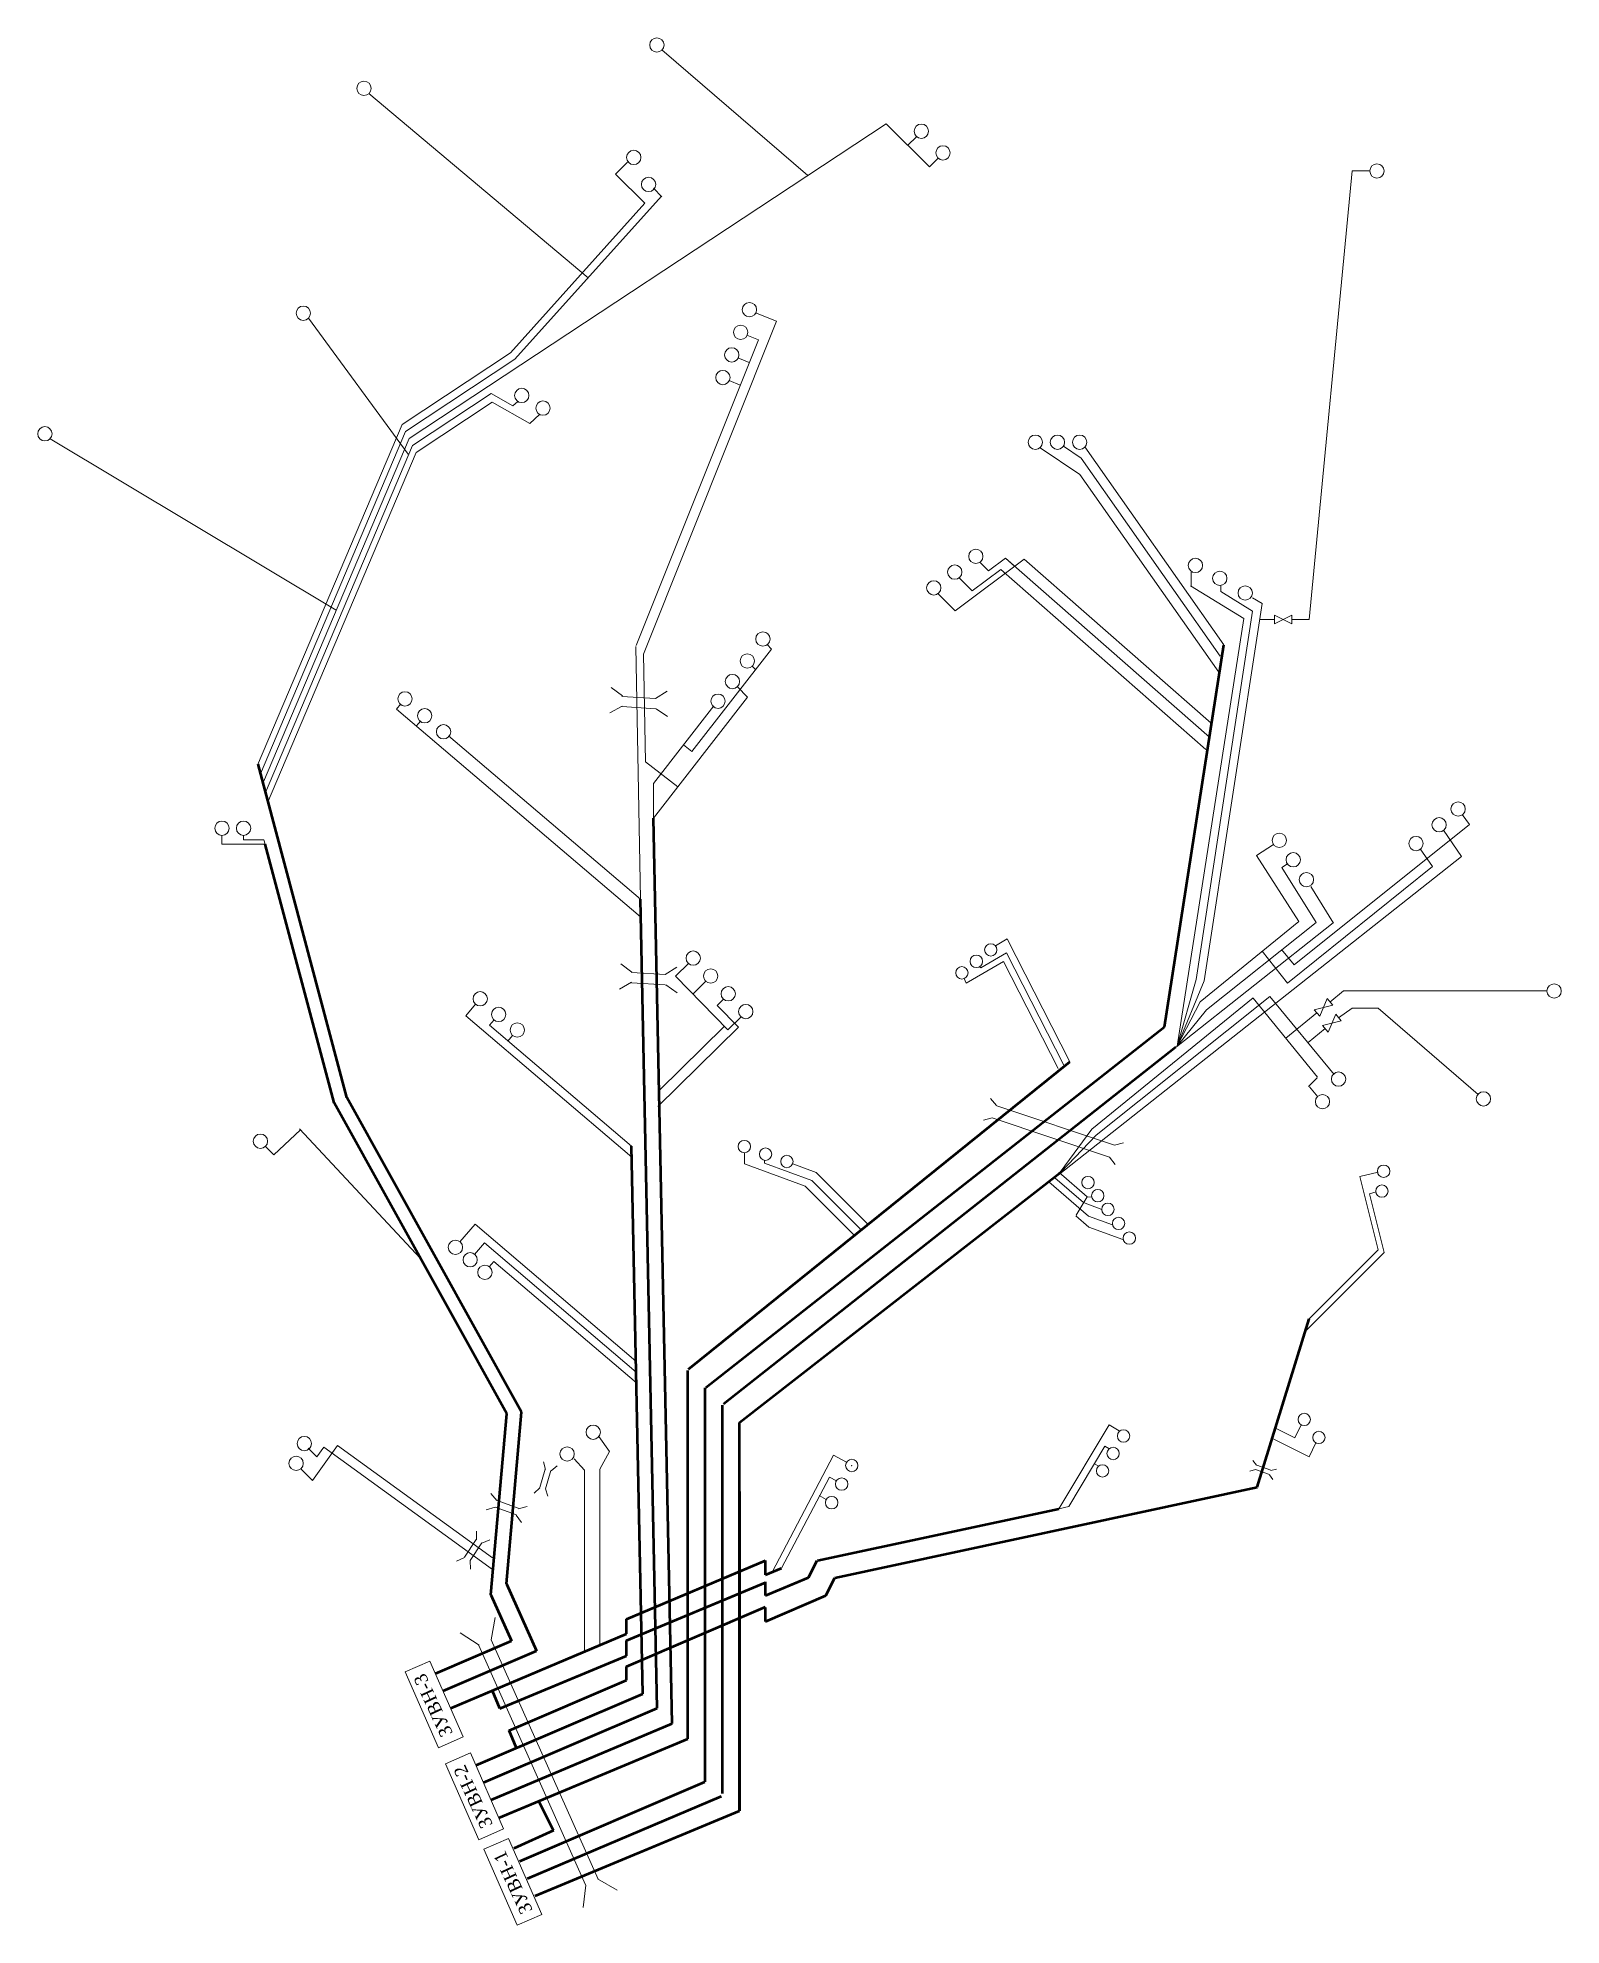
# Paper-space layout 'Layout1' of a CAD drawing. Header units: millimetres. Extents: x 14 to 190, y 30 to 248.
import ezdxf

# ---------------------------------------------------------------- set-up
doc = ezdxf.new("R2010")
doc.units = ezdxf.units.MM

# ---------------------------------------------------------------- blocks, each defined once
blk = doc.blocks.new('A$C6D4A3E53')
at = {"lineweight": 20}
for p, q in [((1, 2), (0, 0)), ((0, 2), (1, 2)), ((1, 0), (0, 2)), ((0, 0), (1, 0))]:
    blk.add_line(p, q, dxfattribs=at)

psp = doc.layouts.get("Layout1")

# ---------------------------------------------------------------- linework, layer by layer
at = {"lineweight": 20}
for p, q in [((103.05, 232.54), (86.13, 247.07)), ((77.57, 220.68), (52.17, 242.03)), ((56.82, 202.07), (112.13, 238.52)), ((112.13, 238.52), (117.13, 233.52)), ((114.63, 236.02), (115.63, 237.02)), ((80.75, 232.69), (82.13, 234.07)), ((117.13, 233.52), (118.13, 234.52)), ((84.14, 229.3), (80.75, 232.69)), ((161.13, 181.07), (166.13, 233.07)), ((166.13, 233.07), (168.13, 233.07)), ((69.08, 211.23), (86.06, 230.14)), ((86.13, 230.07), (85.13, 231.07)), ((68.59, 211.98), (84.14, 229.3)), ((96.99, 216.63), (99.42, 215.66)), ((56.7, 200.25), (45.17, 216.01)), ((83.99, 177.08), (99.42, 215.66)), ((83.13, 178.07), (97.3, 213.48)), ((95.97, 214.01), (97.3, 213.48)), ((56.01, 203.69), (68.59, 211.98)), ((56.42, 202.88), (69.08, 211.23)), ((94.93, 211.39), (96.24, 210.87)), ((93.9, 208.77), (95.21, 208.25)), ((57.23, 201.26), (66.32, 207.25)), ((57.64, 200.45), (66.45, 206.26)), ((66.32, 207.25), (68.84, 205.83)), ((66.45, 206.26), (70.81, 203.81)), ((69.41, 206.35), (68.84, 205.83)), ((39.26, 164.19), (56.01, 203.69)), ((71.93, 204.83), (70.81, 203.81)), ((48.38, 182.17), (15.21, 202.02)), ((39.6, 163.22), (56.42, 202.88)), ((39.94, 162.26), (56.82, 202.07)), ((40.18, 161.05), (57.23, 201.26)), ((40.42, 159.84), (57.64, 200.45)), ((134.56, 197.89), (129.95, 200.99)), ((134.72, 199.77), (132.66, 201.15)), ((150.84, 176.85), (134.72, 199.77)), ((151.25, 178.14), (135.13, 201.07)), ((150.68, 174.97), (134.56, 197.89)), ((128.13, 188.07), (120.13, 182.07)), ((125.95, 188.18), (123.99, 186.71)), ((149.59, 167.45), (125.95, 188.18)), ((127.03, 187.24), (125.95, 188.18)), ((149.79, 169.06), (128.13, 188.07)), ((122.08, 184.4), (120.57, 185.91)), ((125.39, 186.88), (122.08, 184.4)), ((123.99, 186.71), (122.99, 187.71)), ((149.15, 166.04), (125.39, 186.88)), ((147.48, 184.93), (147.48, 186.57)), ((120.13, 182.07), (118.13, 184.07)), ((147.41, 184.97), (153.56, 181.22)), ((150.89, 184.31), (150.89, 184.99)), ((150.89, 184.31), (154.59, 182.04)), ((148.03, 139.38), (154.59, 182.04)), ((148.96, 139.24), (155.68, 182.92)), ((154.56, 183.6), (155.68, 182.92)), ((157.13, 180.57), (157.13, 181.57)), ((157.13, 181.57), (159.13, 180.57)), ((159.13, 181.57), (157.13, 180.57)), ((159.13, 180.57), (159.13, 181.57)), ((145.83, 131.67), (153.56, 181.22)), ((155.4, 181.07), (157.13, 181.07)), ((159.13, 181.07), (161.13, 181.07)), ((83.63, 148.67), (83.12, 177.96)), ((89.6, 165.81), (98.82, 177.66)), ((98.82, 177.66), (98.31, 178.17)), ((84.21, 164.61), (83.99, 177.08)), ((96.93, 175.35), (96.54, 175.73)), ((81.54, 172.24), (80.26, 173.2)), ((85.4, 171.94), (86.75, 172.8)), ((94.88, 173.3), (96.04, 172.09)), ((55.88, 171.3), (55.35, 170.68)), ((83.66, 146.63), (55.38, 170.71)), ((81.5, 171.05), (80.1, 170.27)), ((81.48, 172.17), (85.4, 171.94)), ((81.49, 170.99), (85.41, 170.75)), ((85.13, 158.07), (96.04, 172.09)), ((85.13, 162.07), (92.13, 171.07)), ((85.46, 170.75), (86.78, 169.86)), ((58.17, 169.35), (57.64, 168.73)), ((83.63, 148.67), (61.4, 167.59)), ((88.63, 166.57), (89.6, 165.81)), ((84.21, 164.61), (87.96, 161.7)), ((85.13, 158.07), (85.13, 162.07)), ((179.72, 157.32), (178.89, 158.5)), ((35.13, 155.07), (35.13, 156.07)), ((37.63, 155.57), (37.63, 156.07)), ((37.63, 155.57), (40, 155.57)), ((40, 155.57), (40.13, 155.07)), ((159.4, 141.06), (179.72, 157.32)), ((178.82, 153.64), (176.7, 156.67)), ((40.13, 155.07), (35.13, 155.07)), ((132.07, 116.69), (178.82, 153.64)), ((157.03, 155.03), (155.03, 153.75)), ((159.96, 146.08), (155.03, 153.75)), ((175.44, 152.47), (174.02, 154.5)), ((158.62, 152.77), (157.97, 152.36)), ((161.96, 146), (157.97, 152.36)), ((158.64, 138.96), (175.44, 152.47)), ((163.97, 145.89), (161.33, 150.17)), ((145.77, 131.57), (163.94, 145.93)), ((148.53, 136.8), (159.96, 146.08)), ((149.26, 135.87), (161.96, 146)), ((126.06, 142.46), (123.08, 140.72)), ((126.13, 144.07), (124.77, 143.27)), ((132.72, 129.45), (126.06, 142.46)), ((133.4, 129.85), (126.13, 144.07)), ((155.68, 142.66), (158.64, 138.96)), ((157.92, 142.87), (159.4, 141.06)), ((82.64, 140.23), (81.36, 141.2)), ((82.58, 140.17), (86.5, 139.94)), ((86.5, 139.94), (87.85, 140.79)), ((89.23, 141.27), (87.68, 139.75)), ((125.7, 141.45), (121.4, 138.94)), ((123.08, 140.72), (122.93, 140.92)), ((132.04, 129.05), (125.7, 141.45)), ((82.6, 139.05), (81.2, 138.27)), ((82.59, 138.99), (86.51, 138.75)), ((86.56, 138.75), (87.88, 137.85)), ((87.68, 139.75), (93.78, 133.56)), ((91.26, 139.21), (89.72, 137.68)), ((121.4, 138.94), (121.17, 139.49)), ((148.03, 139.38), (145.83, 131.67)), ((148.96, 139.24), (145.83, 131.67)), ((165.13, 138.07), (163.54, 136.77)), ((188.72, 138.07), (165.13, 138.07)), ((64.52, 136.51), (63.39, 135.18)), ((93.3, 137.15), (92.52, 136.38)), ((93.3, 137.15), (92.52, 136.38)), ((92.52, 136.38), (95, 133.87)), ((135.94, 122.04), (154.66, 137.24)), ((136.45, 121.33), (156.6, 137.4)), ((145.83, 131.67), (148.53, 136.8)), ((145.83, 131.67), (149.26, 135.87)), ((154.64, 137.22), (162.13, 128.07)), ((156.6, 137.4), (164.05, 128.38)), ((166.13, 136.07), (164.53, 134.95)), ((166.13, 136.07), (169.13, 136.07)), ((180.72, 126.07), (169.13, 136.07)), ((82.62, 118.81), (63.39, 135.18)), ((66.13, 134.07), (66.67, 134.7)), ((82.58, 120.07), (66.13, 134.07)), ((82.58, 120.07), (66.13, 134.07)), ((85.67, 124.68), (95, 133.87)), ((85.79, 126.52), (93.37, 133.98)), ((95.33, 135.08), (93.78, 133.56)), ((162.02, 135.52), (158.43, 132.59)), ((163.01, 133.7), (161.01, 132.06)), ((68.28, 132.25), (68.82, 132.89)), ((162.07, 127.99), (161.07, 126.99)), ((161.17, 126.93), (162.16, 125.79)), ((124.91, 124.77), (124.22, 125.59)), ((138.57, 120.19), (124.94, 124.76)), ((124.41, 123.37), (123.38, 123.07)), ((138.01, 118.81), (124.41, 123.37)), ((41.13, 119.07), (44.23, 121.96)), ((58.13, 107.07), (44.13, 122.07)), ((132.29, 117.07), (135.94, 122.04)), ((136.45, 121.33), (132.38, 117.04)), ((138.57, 120.19), (139.61, 120.44)), ((41.13, 119.07), (40.13, 120.07)), ((95.68, 119.3), (95.68, 118.02)), ((98, 118.43), (98, 118.11)), ((103.5, 116.09), (98, 118.11)), ((138.01, 118.81), (138.65, 117.95)), ((102.72, 115.44), (95.68, 118.02)), ((104.02, 117.01), (101.28, 118.01)), ((109.24, 110.35), (103.5, 116.09)), ((110.02, 111.01), (104.02, 117.01)), ((130.99, 115.93), (135.55, 111.97)), ((131.68, 116.39), (134.98, 113.53)), ((132.13, 117.07), (135.43, 114.21)), ((169.13, 117.07), (167.01, 116.54)), ((169.13, 108.07), (167.01, 116.54)), ((108.46, 109.7), (102.72, 115.44)), ((135.43, 114.21), (134.13, 112.07)), ((135.43, 114.21), (135.96, 114.16)), ((168.93, 114.76), (168.15, 114.56)), ((169.85, 107.76), (168.15, 114.56)), ((134.11, 111.99), (135.61, 110.69)), ((134.98, 113.53), (137.1, 112.75)), ((135.55, 111.97), (138.34, 110.95)), ((62.71, 108.98), (64.46, 111.02)), ((83.1, 95.16), (64.46, 111.02)), ((135.61, 110.69), (139.53, 109.26)), ((64.41, 107.53), (65.56, 108.87)), ((83.14, 93.9), (65.55, 108.87)), ((160.68, 98.6), (169.85, 107.76)), ((161.13, 100.07), (169.13, 108.07)), ((161.13, 100.07), (169.13, 108.07)), ((66.12, 106.07), (66.66, 106.7)), ((83.16, 92.65), (66.66, 106.7)), ((132.13, 78.07), (137.95, 87.77)), ((139.13, 87.07), (137.95, 87.77)), ((159.49, 86.26), (160.22, 87.79)), ((45.61, 81.35), (48.53, 85.38)), ((66.49, 72.37), (48.53, 85.38)), ((80.04, 84.68), (78.81, 86.42)), ((133.28, 78.31), (137.47, 85.31)), ((137.92, 85.04), (137.47, 85.31)), ((156.83, 86.25), (161.13, 84.07)), ((157.17, 87.44), (159.49, 86.26)), ((161.13, 84.07), (161.9, 85.69)), ((46.13, 84.07), (45.13, 85.07)), ((46.13, 84.07), (46.95, 85.2)), ((66.49, 71.04), (46.95, 85.2)), ((72.63, 82.62), (72.38, 83.49)), ((77.14, 82.55), (75.96, 83.85)), ((78.91, 82.64), (80.04, 84.68)), ((106.02, 84.27), (98.91, 70.73)), ((107.52, 83.45), (106.01, 84.25)), ((136.7, 83.02), (136.26, 83.28)), ((155.06, 83.11), (154.61, 83.65)), ((156.7, 82.53), (155.08, 83.1)), ((45.61, 81.35), (44.26, 82.69)), ((72.6, 82.63), (71.97, 80.52)), ((73.25, 82.49), (72.62, 80.37)), ((73.27, 82.45), (73.97, 83.03)), ((77.14, 61.58), (77.14, 82.55)), ((78.91, 62.31), (78.91, 82.64)), ((105.53, 81.73), (99.98, 71.18)), ((106.35, 81.3), (105.53, 81.73)), ((106.35, 81.3), (105.53, 81.73)), ((154.94, 82.6), (154.27, 82.41)), ((156.56, 82.03), (154.94, 82.6)), ((156.53, 82.01), (156.95, 81.44)), ((156.69, 82.5), (157.37, 82.66)), ((66.98, 79.01), (66.29, 79.83)), ((69.48, 78.12), (67.01, 79)), ((71.96, 80.49), (71.3, 79.88)), ((72.62, 80.37), (72.92, 79.52)), ((105.18, 79.15), (104.36, 79.59)), ((66.79, 78.23), (65.76, 77.93)), ((69.26, 77.35), (66.79, 78.23)), ((69.22, 77.32), (69.86, 76.46)), ((69.46, 78.07), (70.51, 78.32)), ((133.28, 78.31), (132.13, 78.07)), ((64.59, 74.49), (63.24, 72.44)), ((64.62, 74.47), (64.63, 75.48)), ((65.25, 74.08), (66.18, 74.47)), ((63.23, 72.41), (62.33, 71.97)), ((65.24, 74.13), (63.89, 72.08)), ((63.89, 72.08), (63.94, 71.07)), ((64.94, 62.24), (62.75, 63.67)), ((66.35, 62.87), (66.79, 65.45)), ((64.89, 62.22), (77.28, 34.5)), ((66.35, 62.87), (78.74, 35.16)), ((78.67, 35.17), (80.94, 33.86)), ((77.29, 34.46), (76.99, 31.86))]:
    psp.add_line(p, q, dxfattribs=at)
at = {"lineweight": 50}
for p, q in [((144.36, 133.9), (151.25, 178.14)), ((49.61, 125.69), (39.31, 164.31)), ((87.33, 53.19), (85.13, 158.07)), ((48.13, 125.07), (40.13, 155.07)), ((85.58, 54.95), (83.63, 148.67)), ((91.22, 92.12), (144.36, 133.9)), ((93.25, 90.22), (145.7, 131.57)), ((89.22, 94.25), (133.4, 129.85)), ((68.13, 89.07), (48.13, 125.07)), ((69.84, 89.27), (49.61, 125.69)), ((83.9, 56.62), (82.58, 120.07)), ((95.13, 88.07), (132.38, 117.04)), ((155.13, 80.58), (161.13, 100.07)), ((89.13, 51.39), (89.13, 94.07)), ((91.13, 46.43), (91.13, 92.07)), ((93.13, 45.07), (93.13, 90.07)), ((66.31, 68.09), (68.13, 89.07)), ((68.11, 69.36), (69.84, 89.27)), ((95.13, 43.07), (95.13, 88.07)), ((95.13, 43.07), (95.13, 81.07)), ((95.13, 43.07), (95.13, 80.07)), ((95.13, 80.07), (95.13, 43.07)), ((106.16, 70.05), (155.13, 80.58)), ((104.16, 72.05), (132.13, 78.07)), ((82.01, 65.25), (98.13, 72.07)), ((98.13, 70.4), (98.13, 72.07)), ((98.13, 70.4), (99.98, 71.18)), ((98.13, 68.02), (103.13, 70.1)), ((103.13, 70.1), (104.13, 72.08)), ((105.13, 68.01), (106.16, 70.05)), ((66.31, 68.09), (68.69, 62.76)), ((68.11, 69.36), (71.57, 61.61)), ((82.01, 62.79), (98.13, 69.5)), ((98.13, 68.02), (98.13, 69.61)), ((98.13, 65.01), (105.13, 68.01)), ((82.01, 59.78), (98.13, 66.69)), ((98.13, 65.01), (98.13, 66.61)), ((61.66, 54.97), (82.01, 63.58)), ((82.01, 63.58), (82.01, 65.25)), ((59.9, 58.99), (68.69, 62.76)), ((60.78, 56.98), (71.57, 61.61)), ((82.01, 61.03), (82.01, 62.79)), ((67.35, 54.93), (82.01, 61.03)), ((82.01, 58.19), (82.01, 59.78)), ((67.35, 54.93), (66.5, 56.95)), ((68.41, 52.37), (82.01, 58.19)), ((64.58, 48.34), (83.9, 56.62)), ((64.58, 48.34), (83.9, 56.62)), ((65.46, 46.33), (85.58, 54.95)), ((66.34, 44.32), (87.33, 53.19)), ((67.24, 42.27), (89.13, 51.39)), ((69.26, 50.34), (68.41, 52.37)), ((69.67, 37.25), (91.09, 46.43)), ((70.55, 35.24), (93.03, 44.75)), ((73.57, 40.79), (71.86, 44.2)), ((71.44, 33.2), (95.13, 43.07)), ((69, 38.75), (73.61, 40.81))]:
    psp.add_line(p, q, dxfattribs=at)
at = {"lineweight": 20}
for points in [[(63.09, 51.62), (59.24, 60.42), (56.37, 59.17), (60.22, 50.36)], [(67.77, 40.96), (63.92, 49.77), (61.05, 48.51), (64.91, 39.7)], [(72.21, 31.06), (68.36, 39.87), (65.49, 38.62), (69.34, 29.81)]]:
    psp.add_lwpolyline(points, close=True, dxfattribs=at)
for centre, radius in [((85.54, 247.65), 0.83), ((51.59, 242.62), 0.83), ((116.2, 237.65), 0.83), ((82.86, 234.62), 0.83), ((118.7, 235.15), 0.83), ((84.58, 231.49), 0.83), ((169, 233.05), 0.83), ((44.56, 216.57), 0.83), ((96.27, 216.98), 0.83), ((95.25, 214.36), 0.83), ((94.22, 211.74), 0.83), ((93.19, 209.12), 0.83), ((69.88, 207.04), 0.83), ((72.34, 205.57), 0.83), ((14.61, 202.6), 0.83), ((129.41, 201.62), 0.83), ((131.97, 201.62), 0.83), ((134.54, 201.62), 0.83), ((122.51, 188.4), 0.83), ((147.96, 187.35), 0.83), ((120.07, 186.58), 0.83), ((150.79, 185.86), 0.83), ((117.64, 184.75), 0.83), ((153.73, 184.15), 0.83), ((97.83, 178.82), 0.83), ((96.02, 176.28), 0.83), ((94.3, 173.9), 0.83), ((56.34, 171.89), 0.83), ((56.34, 171.89), 0.83), ((58.63, 169.93), 0.83), ((92.63, 171.62), 0.83), ((60.81, 168.08), 0.83), ((178.41, 159.13), 0.83), ((35.13, 156.9), 0.83), ((37.63, 156.9), 0.83), ((176.21, 157.3), 0.83), ((157.68, 155.5), 0.83), ((173.53, 155.13), 0.83), ((159.3, 153.25), 0.83), ((160.83, 150.95), 0.83), ((89.75, 141.85), 0.83), ((122.57, 141.48), 0.717), ((124.24, 142.81), 0.717), ((91.78, 139.78), 0.83), ((120.89, 140.15), 0.717), ((65.06, 137.14), 0.83), ((93.81, 137.72), 0.83), ((93.81, 137.72), 0.83), ((189.54, 138.04), 0.83), ((67.21, 135.33), 0.83), ((95.85, 135.66), 0.83), ((69.36, 133.52), 0.83), ((164.55, 127.84), 0.83), ((162.69, 125.23), 0.83), ((181.35, 125.55), 0.83), ((39.59, 120.64), 0.83), ((95.68, 120.02), 0.717), ((98.14, 119.14), 0.717), ((100.61, 118.29), 0.717), ((135.51, 115.85), 0.717), ((169.78, 117.16), 0.717), ((136.64, 114.33), 0.717), ((169.58, 114.86), 0.717), ((137.82, 112.75), 0.717), ((139.06, 111.12), 0.717), ((140.3, 109.42), 0.717), ((62.19, 108.35), 0.83), ((63.9, 106.9), 0.83), ((65.61, 105.45), 0.83), ((78.16, 86.93), 0.83), ((160.58, 88.41), 0.717), ((44.68, 85.61), 0.83), ((139.63, 86.49), 0.717), ((162.27, 86.32), 0.717), ((43.73, 83.32), 0.83), ((75.14, 84.41), 0.83), ((108.13, 83.07), 0.717), ((137.2, 82.44), 0.717), ((138.42, 84.46), 0.717), ((106.96, 80.92), 0.717), ((106.96, 80.92), 0.717), ((105.8, 78.77), 0.717)]:
    psp.add_circle(centre, radius, dxfattribs=at)
psp.add_point((108.13, 83.07), dxfattribs=at)

# ---------------------------------------------------------------- block references
at = {"lineweight": 20, "rotation": 310.4751009841606}
for p in [(161.72, 135.88), (162.7, 134.05)]:
    psp.add_blockref('A$C6D4A3E53', p, dxfattribs=at)

# ---------------------------------------------------------------- texts
at = {"lineweight": 20, "char_height": 1.5, "width": 9.7222, "attachment_point": 5, "rotation": 115}
for s, insert in [('{\\fTimes New Roman|b0|i0|c204|p18;ЗУВН-3}', (59.61, 55.28)), ('{\\fTimes New Roman|b0|i0|c204|p18;ЗУВН-2}', (64.24, 44.69)), ('{\\fTimes New Roman|b0|i0|c204|p18;ЗУВН-1}', (68.86, 34.76))]:
    psp.add_mtext(s, dxfattribs=dict(at, insert=insert))

doc.saveas('drawing.dxf')
